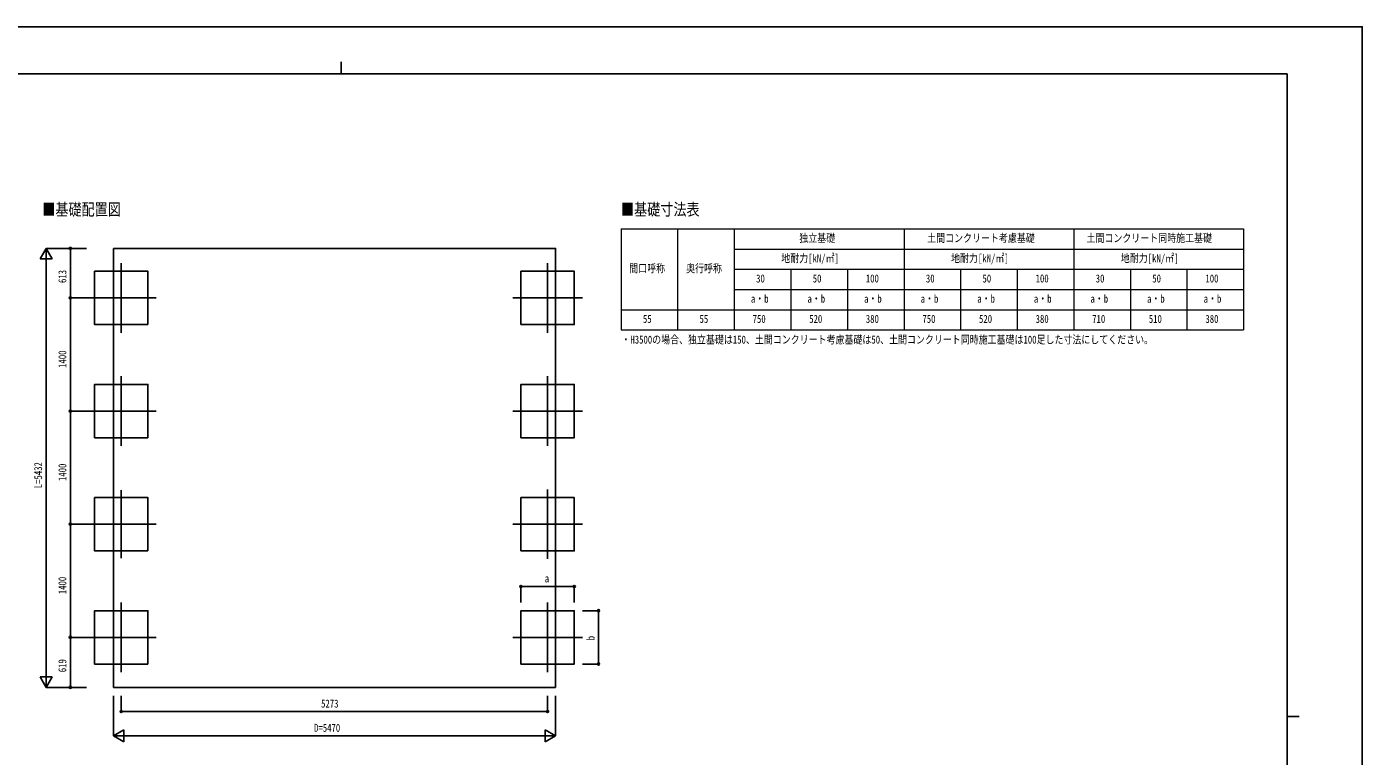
# Model space of a CAD drawing. Units: millimetres, scale not verified. Extents: x -12615 to 12615, y -8910 to 8910.
# Drawn here: x -3904 to 12615, y -118 to 8910 of the extents above; entities that cross this region are included whole.
import ezdxf
from ezdxf.enums import TextEntityAlignment as Align

# ---------------------------------------------------------------- set-up
doc = ezdxf.new("R2010")
doc.units = ezdxf.units.MM
doc.header["$LTSCALE"] = 40
doc.layers.add('0-1_TABLE1', color=7, linetype='Continuous', lineweight=18)
for name, color, linetype in [('0-2_USER1', 3, 'Continuous'), ('0-3_YKK_12', 2, 'Continuous'), ('0-5_YKK_A1', 4, 'Continuous'), ('0-6_YKK_D', 6, 'Continuous'), ('0-7_YKK_ZWAK', 7, 'Continuous')]:
    doc.layers.add(name, color=color, linetype=linetype)
doc.styles.add('ＭＳ ゴシック', font='')
doc.styles.get('ＭＳ ゴシック').set_extended_font_data('MS Gothic')

msp = doc.modelspace()

# ---------------------------------------------------------------- linework, layer by layer
at = {"layer": '0-1_TABLE1'}
for p, q in [((3446.94, 6407.77), (11146.94, 6407.77)), ((3446.94, 6407.77), (3446.94, 5157.77)), ((4146.94, 6407.77), (4146.94, 5157.77)), ((4846.94, 6407.77), (4846.94, 5157.77)), ((6946.94, 6407.77), (6946.94, 5157.77)), ((9046.94, 6407.77), (9046.94, 5157.77)), ((4846.94, 6157.77), (11146.94, 6157.77)), ((4846.94, 5907.77), (11146.94, 5907.77)), ((5546.94, 5907.77), (5546.94, 5157.77)), ((7646.94, 5907.77), (7646.94, 5157.77)), ((9746.94, 5907.77), (9746.94, 5157.77)), ((4846.94, 5657.77), (11146.94, 5657.77)), ((3446.94, 5157.77), (11146.94, 5157.77))]:
    msp.add_line(p, q, dxfattribs=at)
for points in [[(11146.94, 6407.77), (11146.94, 5907.77), (11146.94, 5157.77)], [(6246.94, 5907.77), (6246.94, 5407.77), (6246.94, 5157.77)], [(8346.94, 5907.77), (8346.94, 5407.77), (8346.94, 5157.77)], [(10446.94, 5907.77), (10446.94, 5407.77), (10446.94, 5157.77)], [(3446.94, 5407.77), (4146.94, 5407.77), (4846.94, 5407.77), (11146.94, 5407.77)]]:
    msp.add_lwpolyline(points, dxfattribs=at)
at = {"layer": '0-3_YKK_12'}
for p, q in [((-2733.8, 5983.98), (-2733.8, 5123.98)), ((2539.2, 5983.98), (2539.2, 5123.98)), ((-2303.8, 5553.98), (-3163.8, 5553.98)), ((2109.2, 5553.98), (2969.2, 5553.98)), ((-2733.8, 4583.98), (-2733.8, 3723.98)), ((2539.2, 4583.98), (2539.2, 3723.98)), ((-2303.8, 4153.98), (-3163.8, 4153.98)), ((2109.2, 4153.98), (2969.2, 4153.98)), ((-2733.8, 3175.86), (-2733.8, 2332.09)), ((2539.2, 3183.98), (2539.2, 2323.98)), ((-2303.8, 2753.98), (-3163.8, 2753.98)), ((2109.2, 2753.98), (2969.2, 2753.98)), ((-2733.8, 1783.98), (-2733.8, 923.98)), ((2539.2, 1783.98), (2539.2, 923.98)), ((-2303.8, 1353.98), (-3163.8, 1353.98)), ((2109.2, 1353.98), (2969.2, 1353.98))]:
    msp.add_line(p, q, dxfattribs=at)
at = {"layer": '0-5_YKK_A1'}
for p, q in [((-2832.3, 6167.16), (-2832.3, 735.37)), ((-2832.3, 735.37), (2637.7, 735.37))]:
    msp.add_line(p, q, dxfattribs=at)
msp.add_lwpolyline([(-2832.3, 6167.16), (2637.7, 6167.16), (2637.7, 735.37)], dxfattribs=at)
for points in [[(-2403.8, 5223.98), (-2403.8, 5883.98), (-3063.8, 5883.98), (-3063.8, 5223.98)], [(2209.2, 5223.98), (2209.2, 5883.98), (2869.2, 5883.98), (2869.2, 5223.98)], [(-2403.8, 3823.98), (-2403.8, 4483.98), (-3063.8, 4483.98), (-3063.8, 3823.98)], [(2209.2, 3823.98), (2209.2, 4483.98), (2869.2, 4483.98), (2869.2, 3823.98)], [(-2403.8, 2423.98), (-2403.8, 3083.98), (-3063.8, 3083.98), (-3063.8, 2423.98)], [(2209.2, 2423.98), (2209.2, 3083.98), (2869.2, 3083.98), (2869.2, 2423.98)], [(-2403.8, 1023.98), (-2403.8, 1683.98), (-3063.8, 1683.98), (-3063.8, 1023.98)], [(2209.2, 1023.98), (2209.2, 1683.98), (2869.2, 1683.98), (2869.2, 1023.98)]]:
    msp.add_lwpolyline(points, close=True, dxfattribs=at)
at = {"layer": '0-6_YKK_D'}
for p, q in [((-3663.8, 6167.16), (-3738.8, 6037.25)), ((-3163.8, 6167.16), (-3664.8, 6167.16)), ((-3663.8, 6167.16), (-3588.8, 6037.25)), ((-3663.8, 6167.16), (-3663.8, 5907.35)), ((-3163.8, 6167.16), (-3364.8, 6167.16)), ((-3363.8, 6167.16), (-3363.8, 5553.98)), ((-3738.8, 6037.25), (-3588.8, 6037.25)), ((-3663.8, 885.37), (-3663.8, 6017.16)), ((-3163.8, 5553.98), (-3364.8, 5553.98)), ((-3164.8, 5553.98), (-3364.8, 5553.98)), ((-3363.8, 4153.98), (-3363.8, 5553.98)), ((-3164.8, 4153.98), (-3364.8, 4153.98)), ((-3163.8, 4153.98), (-3364.8, 4153.98)), ((-3363.8, 2753.98), (-3363.8, 4153.98)), ((-3163.8, 2753.98), (-3364.8, 2753.98)), ((-3163.8, 2753.98), (-3364.8, 2753.98)), ((-3363.8, 1353.98), (-3363.8, 2753.98)), ((2209.2, 1783.98), (2209.2, 1984.98)), ((2209.2, 1983.98), (2869.2, 1983.98)), ((2869.2, 1783.98), (2869.2, 1984.98)), ((2969.2, 1683.98), (3170.2, 1683.98)), ((3169.2, 1023.98), (3169.2, 1683.98)), ((-3163.8, 1353.98), (-3364.8, 1353.98)), ((-3163.8, 1353.98), (-3364.8, 1353.98)), ((-3363.8, 735.37), (-3363.8, 1353.98)), ((-3663.8, 735.37), (-3663.8, 995.18)), ((2969.2, 1023.98), (3170.2, 1023.98)), ((-3663.8, 735.37), (-3738.8, 865.28)), ((-3588.8, 865.28), (-3738.8, 865.28)), ((-3663.8, 735.37), (-3588.8, 865.28)), ((-3163.8, 735.37), (-3664.8, 735.37)), ((-3163.8, 735.37), (-3364.8, 735.37)), ((-2832.3, 631.91), (-2832.3, 134.37)), ((-2733.8, 631.91), (-2733.8, 434.37)), ((2539.2, 631.91), (2539.2, 434.37)), ((2637.7, 631.91), (2637.7, 134.37)), ((-2733.8, 435.37), (2539.2, 435.37)), ((-2832.3, 135.37), (-2702.4, 210.37)), ((-2702.4, 60.37), (-2702.4, 210.37)), ((2637.7, 135.37), (2507.8, 210.37)), ((2507.8, 210.37), (2507.8, 60.37)), ((-2832.3, 135.37), (-2702.4, 60.37)), ((-2832.3, 135.37), (-2572.49, 135.37)), ((2487.7, 135.37), (-2682.3, 135.37)), ((2637.7, 135.37), (2377.89, 135.37)), ((2637.7, 135.37), (2507.8, 60.37))]:
    msp.add_line(p, q, dxfattribs=at)
for centre in [(-3363.8, 6167.16), (-3363.8, 5553.98), (-3363.8, 5553.98), (-3363.8, 4153.98), (-3363.8, 4153.98), (-3363.8, 2753.98), (-3363.8, 2753.98), (2209.2, 1983.98), (2869.2, 1983.98), (3169.2, 1683.98), (-3363.8, 1353.98), (-3363.8, 1353.98), (3169.2, 1023.98), (-3363.8, 735.37), (-2733.8, 435.37), (2539.2, 435.37)]:
    msp.add_circle(centre, 12.75, dxfattribs=at)
at = {"layer": '0-7_YKK_ZWAK'}
for p, q in [((-14.94, 8475), (-14.94, 8325)), ((11685.06, 8325), (-11714.94, 8325)), ((11685.06, 8325), (11685.06, -7575)), ((11685.06, 375), (11835.06, 375))]:
    msp.add_line(p, q, dxfattribs=at)
msp.add_lwpolyline([(-12615, -8910), (12615, -8910), (12615, 8910), (-12615, 8910)], close=True, dxfattribs=at)

# ---------------------------------------------------------------- texts
at = {"layer": '0-1_TABLE1', "style": 'ＭＳ ゴシック', "width": 0.8}
for s, p in [('独立基礎', (5652.14, 6215.27)), ('土間コンクリート考慮基礎', (7233.74, 6215.27)), ('土間コンクリート同時施工基礎', (9204.14, 6215.27)), ('地耐力[kN/㎡]', (5428.94, 5965.27)), ('地耐力[kN/㎡]', (7528.94, 5965.27)), ('地耐力[kN/㎡]', (9628.94, 5965.27)), ('間口呼称', (3548.54, 5840.27)), ('奥行呼称', (4252.14, 5840.27)), ('30', (5117.74, 5715.27)), ('50', (5817.74, 5715.27)), ('100', (6474.54, 5715.27)), ('30', (7217.74, 5715.27)), ('50', (7917.74, 5715.27)), ('100', (8574.54, 5715.27)), ('30', (9317.74, 5715.27)), ('50', (10017.74, 5715.27)), ('100', (10674.54, 5715.27)), ('a・b', (5052.94, 5465.27)), ('a・b', (5752.94, 5465.27)), ('a・b', (6452.94, 5465.27)), ('a・b', (7152.94, 5465.27)), ('a・b', (7852.94, 5465.27)), ('a・b', (8552.94, 5465.27)), ('a・b', (9252.94, 5465.27)), ('a・b', (9952.94, 5465.27)), ('a・b', (10652.94, 5465.27)), ('55', (3717.74, 5215.27)), ('55', (4417.74, 5215.27)), ('750', (5074.54, 5215.27)), ('520', (5774.54, 5215.27)), ('380', (6474.54, 5215.27)), ('750', (7174.54, 5215.27)), ('520', (7874.54, 5215.27)), ('380', (8574.54, 5215.27)), ('710', (9274.54, 5215.27)), ('510', (9974.54, 5215.27)), ('380', (10674.54, 5215.27))]:
    msp.add_text(s, height=98.97, dxfattribs=at).set_placement(p, align=Align.BOTTOM_LEFT)
at = {"layer": '0-2_USER1', "style": 'ＭＳ ゴシック', "width": 0.8}
for s, height, p in [('■基礎配置図', 148.5, (-3711.8, 6530.38)), ('■基礎寸法表', 148.5, (3446.43, 6530.53)), ('・H3500の場合、独立基礎は150、土間コンクリート考慮基礎は50、土間コンクリート同時施工基礎は100足した寸法にしてください。', 98.97, (3452.11, 4959.27))]:
    msp.add_text(s, height=height, dxfattribs=at).set_placement(p, align=Align.BOTTOM_LEFT)
at = {"layer": '0-6_YKK_D', "style": 'ＭＳ ゴシック', "width": 0.8}
for s, p in [('613', (-3383.8, 5738.17)), ('1400', (-3383.8, 4688.38)), ('L=5432', (-3683.8, 3199.27)), ('1400', (-3383.8, 3288.38)), ('1400', (-3383.8, 1888.38)), ('b', (3149.2, 1317.98)), ('619', (-3383.8, 922.28))]:
    msp.add_text(s, height=98.97, rotation=90, dxfattribs=at).set_placement(p, align=Align.BOTTOM_LEFT)
for s, p in [('a', (2503.2, 2003.98)), ('5273', (-262.9, 455.37)), ('D=5470', (-349.3, 155.37))]:
    msp.add_text(s, height=98.97, dxfattribs=at).set_placement(p, align=Align.BOTTOM_LEFT)

doc.saveas('drawing.dxf')
